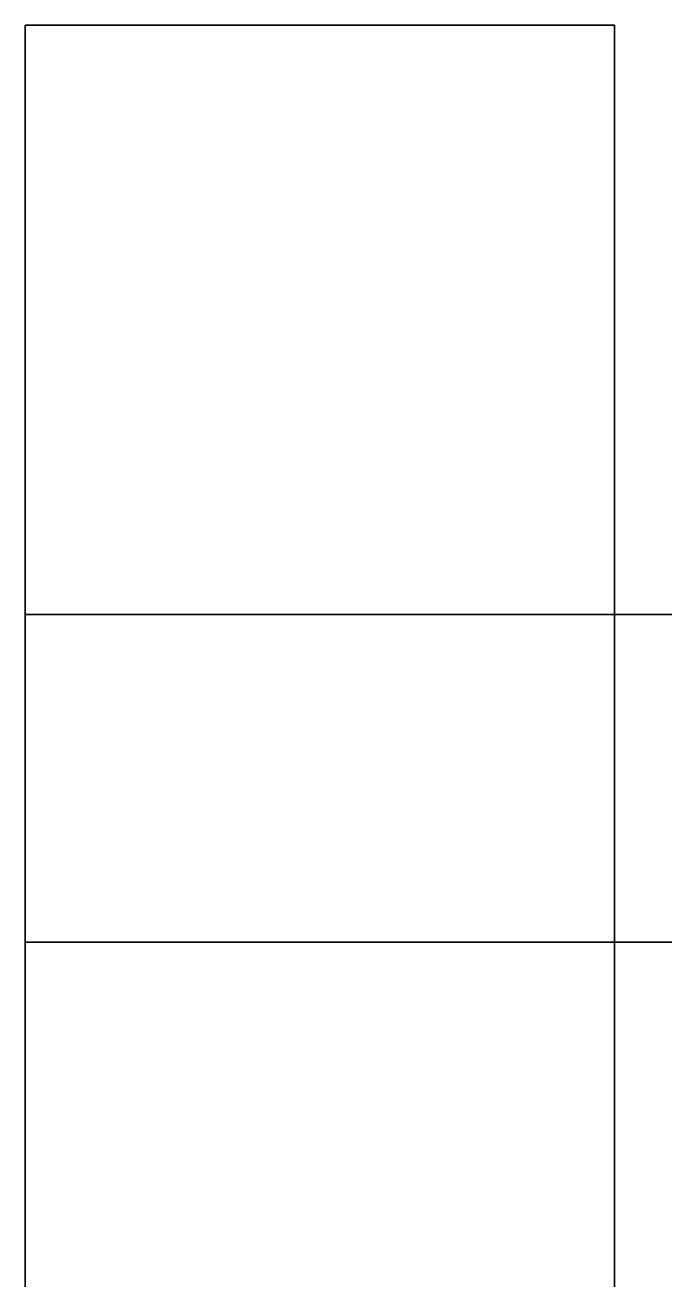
# Model space of a CAD drawing. Extents: x -1998 to 40, y -600 to 0.
# Drawn here: x -1998 to -1978.46, y -38.31 to 0 of the extents above; entities that cross this region are included whole.
import ezdxf

# ---------------------------------------------------------------- set-up
doc = ezdxf.new("R2010")
doc.units = 0

# ---------------------------------------------------------------- blocks, each defined once
blk = doc.blocks.new('rack tv terrero.bajo.Techo1', base_point=(1500, 0, 600))
at = {"layer": 'e-cerezo locarno H1632', "color": 0}
for points in [[(1500, 0, 600), (1500, 432, 600), (0, 432, 600), (0, 0, 600)], [(1500, 0, 582), (1500, 432, 582), (0, 432, 582), (0, 0, 582)]]:
    blk.add_3dface(points, dxfattribs=at)
at = {"layer": 'e-cerezp locarno', "color": 0}
for points in [[(1500, 432, 582), (0, 432, 582), (0, 432, 600), (1500, 432, 600)], [(0, 432, 582), (0, 0, 582), (0, 0, 600), (0, 432, 600)]]:
    blk.add_3dface(points, dxfattribs=at)
blk = doc.blocks.new('rack tv terrero.bajo.Techo')
at = {"layer": 'e-cerezo locarno H1632'}
blk.add_blockref('rack tv terrero.bajo.Techo1', (1500, 0, 600), dxfattribs=at)
blk = doc.blocks.new('rack tv terrero.bajo')
at = {"layer": 'rack tv terrero.bajo.Techo'}
blk.add_blockref('rack tv terrero.bajo.Techo', (0, 0), dxfattribs=at)
blk = doc.blocks.new('rack tv terrero.divisor.Suelo1', base_point=(18, 0))
at = {"layer": 'e-cerezo locarno', "color": 0}
blk.add_3dface([(18, 200, 18), (1500, 200, 18), (1500, 200), (18, 200)], dxfattribs=at)
at = {"layer": 'e-cerezo locarno H1632', "color": 0}
for points in [[(18, 0), (18, 200), (1500, 200), (1500, 0)], [(18, 0, 18), (18, 200, 18), (1500, 200, 18), (1500, 0, 18)], [(18, 0, 18), (18, 200, 18), (18, 200), (18, 0)]]:
    blk.add_3dface(points, dxfattribs=at)
blk = doc.blocks.new('rack tv terrero.divisor.Suelo')
at = {"layer": 'e-cerezo locarno H1632'}
blk.add_blockref('rack tv terrero.divisor.Suelo1', (18, 0), dxfattribs=at)
blk = doc.blocks.new('rack tv terrero.divisor.Techo1', base_point=(1482, 0, 1867))
at = {"layer": 'e-cerezo locarno', "color": 0}
blk.add_3dface([(1482, 200, 1849), (18, 200, 1849), (18, 200, 1867), (1482, 200, 1867)], dxfattribs=at)
at = {"layer": 'e-cerezo locarno H1632', "color": 0}
for points in [[(1482, 0, 1867), (1482, 200, 1867), (18, 200, 1867), (18, 0, 1867)], [(1482, 0, 1849), (1482, 200, 1849), (18, 200, 1849), (18, 0, 1849)], [(18, 200, 1849), (18, 0, 1849), (18, 0, 1867), (18, 200, 1867)]]:
    blk.add_3dface(points, dxfattribs=at)
blk = doc.blocks.new('rack tv terrero.divisor.Techo')
at = {"layer": 'e-cerezo locarno H1632'}
blk.add_blockref('rack tv terrero.divisor.Techo1', (1482, 0, 1867), dxfattribs=at)
blk = doc.blocks.new('rack tv terrero.divisor.Latl Izq1', base_point=(0, 0, 1867))
at = {"layer": 'e-cerezo locarno', "color": 0}
for points in [[(18, 0, 1867), (18, 200, 1867), (0, 200, 1867), (0, 0, 1867)], [(18, 200, 1867), (18, 200), (0, 200), (0, 200, 1867)], [(18, 200), (18, 0), (0, 0), (0, 200)]]:
    blk.add_3dface(points, dxfattribs=at)
at = {"layer": 'e-cerezo locarno H1632', "color": 0}
for points in [[(0, 0, 1867), (0, 200, 1867), (0, 200), (0, 0)], [(18, 0, 1867), (18, 200, 1867), (18, 200), (18, 0)]]:
    blk.add_3dface(points, dxfattribs=at)
blk = doc.blocks.new('rack tv terrero.divisor.Latl Izq')
at = {"layer": 'e-cerezo locarno H1632'}
blk.add_blockref('rack tv terrero.divisor.Latl Izq1', (0, 0, 1867), dxfattribs=at)
blk = doc.blocks.new('rack tv terrero.divisor.Div V [1]1', base_point=(18, 0, 1849))
at = {"layer": 'e-cerezo locarno', "color": 0}
blk.add_3dface([(18, 200, 18), (36, 200, 18), (36, 200, 1849), (18, 200, 1849)], dxfattribs=at)
at = {"layer": 'e-cerezo locarno H1632', "color": 0}
for points in [[(18, 0, 1849), (18, 0, 18), (18, 200, 18), (18, 200, 1849)], [(18, 0, 18), (36, 0, 18), (36, 200, 18), (18, 200, 18)], [(18, 200, 1849), (36, 200, 1849), (36, 0, 1849), (18, 0, 1849)]]:
    blk.add_3dface(points, dxfattribs=at)
blk = doc.blocks.new('rack tv terrero.divisor.Div V [1]')
at = {"layer": 'e-cerezo locarno H1632'}
blk.add_blockref('rack tv terrero.divisor.Div V [1]1', (18, 0, 1849), dxfattribs=at)
blk = doc.blocks.new('rack tv terrero.divisor')
at = {"layer": 'rack tv terrero.divisor.Div V [1]'}
blk.add_blockref('rack tv terrero.divisor.Div V [1]', (0, 0), dxfattribs=at)
at = {"layer": 'rack tv terrero.divisor.Latl Izq'}
blk.add_blockref('rack tv terrero.divisor.Latl Izq', (0, 0), dxfattribs=at)
at = {"layer": 'rack tv terrero.divisor.Suelo'}
blk.add_blockref('rack tv terrero.divisor.Suelo', (0, 0), dxfattribs=at)
at = {"layer": 'rack tv terrero.divisor.Techo'}
blk.add_blockref('rack tv terrero.divisor.Techo', (0, 0), dxfattribs=at)
blk = doc.blocks.new('rack tv terrero.ajuste techo.Trasera1', base_point=(0, 190, 60))
at = {"layer": 'e-cerezo locarno', "color": 0}
for points in [[(0, 172, 60), (1495, 172, 60), (1495, 190, 60), (0, 190, 60)], [(1495, 172), (0, 172), (0, 190), (1495, 190)], [(0, 172), (0, 172, 60), (0, 190, 60), (0, 190)]]:
    blk.add_3dface(points, dxfattribs=at)
at = {"layer": 'e-cerezo locarno H1632', "color": 0}
blk.add_3dface([(0, 190, 60), (1495, 190, 60), (1495, 190), (0, 190)], dxfattribs=at)
blk = doc.blocks.new('rack tv terrero.ajuste techo.Trasera')
at = {"layer": 'e-cerezo locarno H1632'}
blk.add_blockref('rack tv terrero.ajuste techo.Trasera1', (0, 190, 60), dxfattribs=at)
blk = doc.blocks.new('rack tv terrero.ajuste techo')
at = {"layer": 'rack tv terrero.ajuste techo.Trasera'}
blk.add_blockref('rack tv terrero.ajuste techo.Trasera', (0, 0), dxfattribs=at)
blk = doc.blocks.new('rack tv terrero.lateral[1].Lateral Derecho1', base_point=(18, 0))
at = {"layer": 'e-cerezo locarno', "color": 0}
blk.add_3dface([(0, 450, 626), (0, 0, 626), (18, 0, 626), (18, 450, 626)], dxfattribs=at)
at = {"layer": 'e-cerezo locarno H1632', "color": 0}
for points in [[(0, 0), (0, 450), (0, 450, 626), (0, 0, 626)], [(18, 0), (18, 450), (18, 450, 626), (18, 0, 626)]]:
    blk.add_3dface(points, dxfattribs=at)
at = {"layer": 'e-cerezp locarno', "color": 0}
for points in [[(0, 0), (0, 450), (18, 450), (18, 0)], [(0, 450), (0, 450, 626), (18, 450, 626), (18, 450)]]:
    blk.add_3dface(points, dxfattribs=at)
blk = doc.blocks.new('rack tv terrero.lateral[1].Lateral Derecho')
at = {"layer": 'e-cerezo locarno H1632'}
blk.add_blockref('rack tv terrero.lateral[1].Lateral Derecho1', (18, 0), dxfattribs=at)
blk = doc.blocks.new('rack tv terrero.lateral[1]')
at = {"layer": 'rack tv terrero.lateral[1].Lateral Derecho'}
blk.add_blockref('rack tv terrero.lateral[1].Lateral Derecho', (0, 0), dxfattribs=at)

msp = doc.modelspace()

# ---------------------------------------------------------------- block references
for name, p in [('rack tv terrero.bajo', (-1998, -450, 44)), ('rack tv terrero.lateral[1]', (-1998, -450)), ('rack tv terrero.divisor', (-1998, -218, 644)), ('rack tv terrero.ajuste techo', (-1998, -218, 2511))]:
    msp.add_blockref(name, p)

doc.saveas('drawing.dxf')
